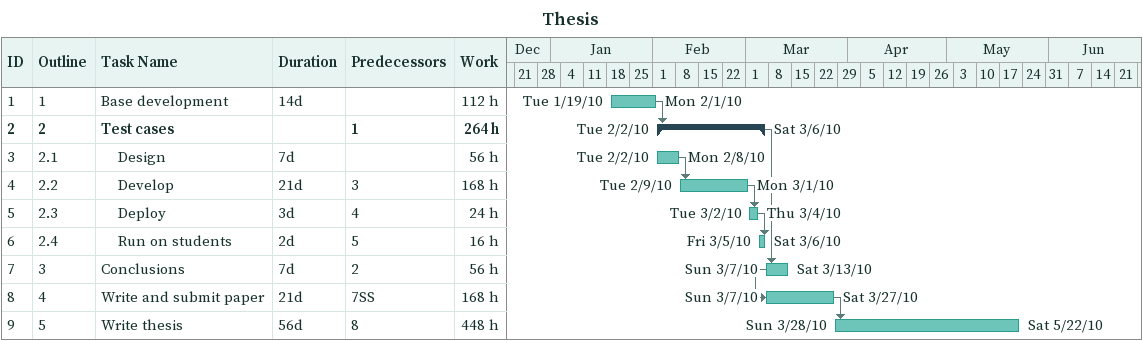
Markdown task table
Thesis

| ID | WBS | Task | Duration | Start | Finish | Predecessors | Work (h) |
|---|---|---|---|---|---|---|---|
| 1 | 1 | Base development | 14d | 2010-01-19 | 2010-02-01 |  | 112 |
| 2 | 2 | **Test cases** |  | 2010-02-02 | 2010-03-06 | 1 | 264 |
| 3 | 2.1 | Design | 7d | 2010-02-02 | 2010-02-08 |  | 56 |
| 4 | 2.2 | Develop | 21d | 2010-02-09 | 2010-03-01 | 3 | 168 |
| 5 | 2.3 | Deploy | 3d | 2010-03-02 | 2010-03-04 | 4 | 24 |
| 6 | 2.4 | Run on students | 2d | 2010-03-05 | 2010-03-06 | 5 | 16 |
| 7 | 3 | Conclusions | 7d | 2010-03-07 | 2010-03-13 | 2 | 56 |
| 8 | 4 | Write and submit paper | 21d | 2010-03-07 | 2010-03-27 | 7SS | 168 |
| 9 | 5 | Write thesis | 56d | 2010-03-28 | 2010-05-22 | 8 | 448 |
